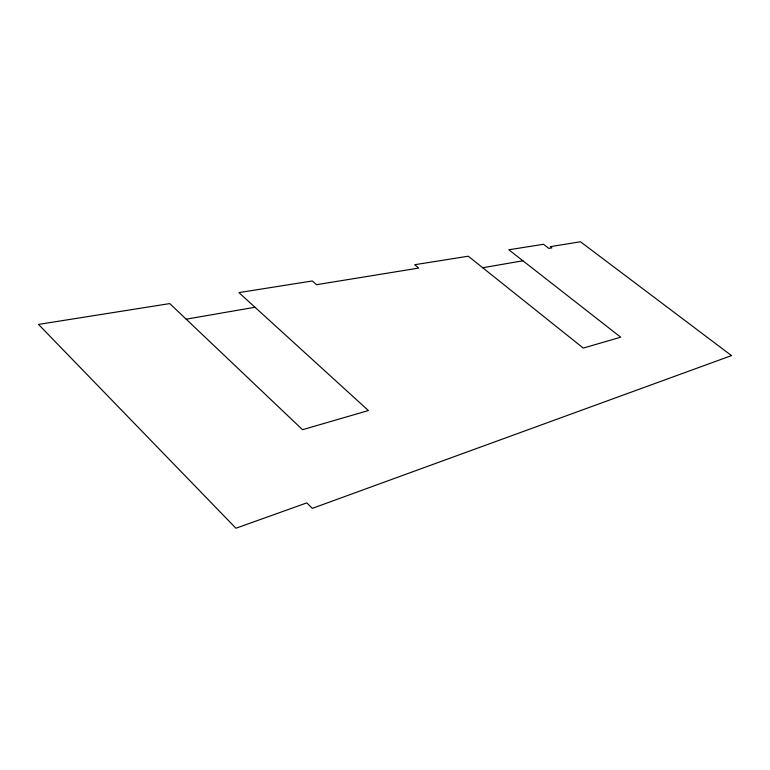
<?xml version="1.0" encoding="UTF-8"?>
<svg xmlns="http://www.w3.org/2000/svg" width="770" height="770" viewBox="0 0 770 770"><rect width="100%" height="100%" fill="white"/><g stroke="black" fill="none" stroke-linecap="round" stroke-linejoin="round"><path stroke-width="1.16" d="M186.186 319.184L254.986 307.249M482.723 267.748L522.907 260.78M731.5 355.596L312.322 508.364L306.768 502.897L235.928 528.239L38.5 324.411L169.756 303.582L302.533 429.699L368.406 410.545L238.912 292.61L312.293 280.963L316.557 284.688L418.726 268.075L414.655 264.726L468.285 256.217L583.275 348.079L620.707 337.202L508.835 249.778L543.495 244.283L548.846 248.392L551.917 247.882L550.329 246.66L580.465 241.761L731.5 355.596"/></g></svg>
